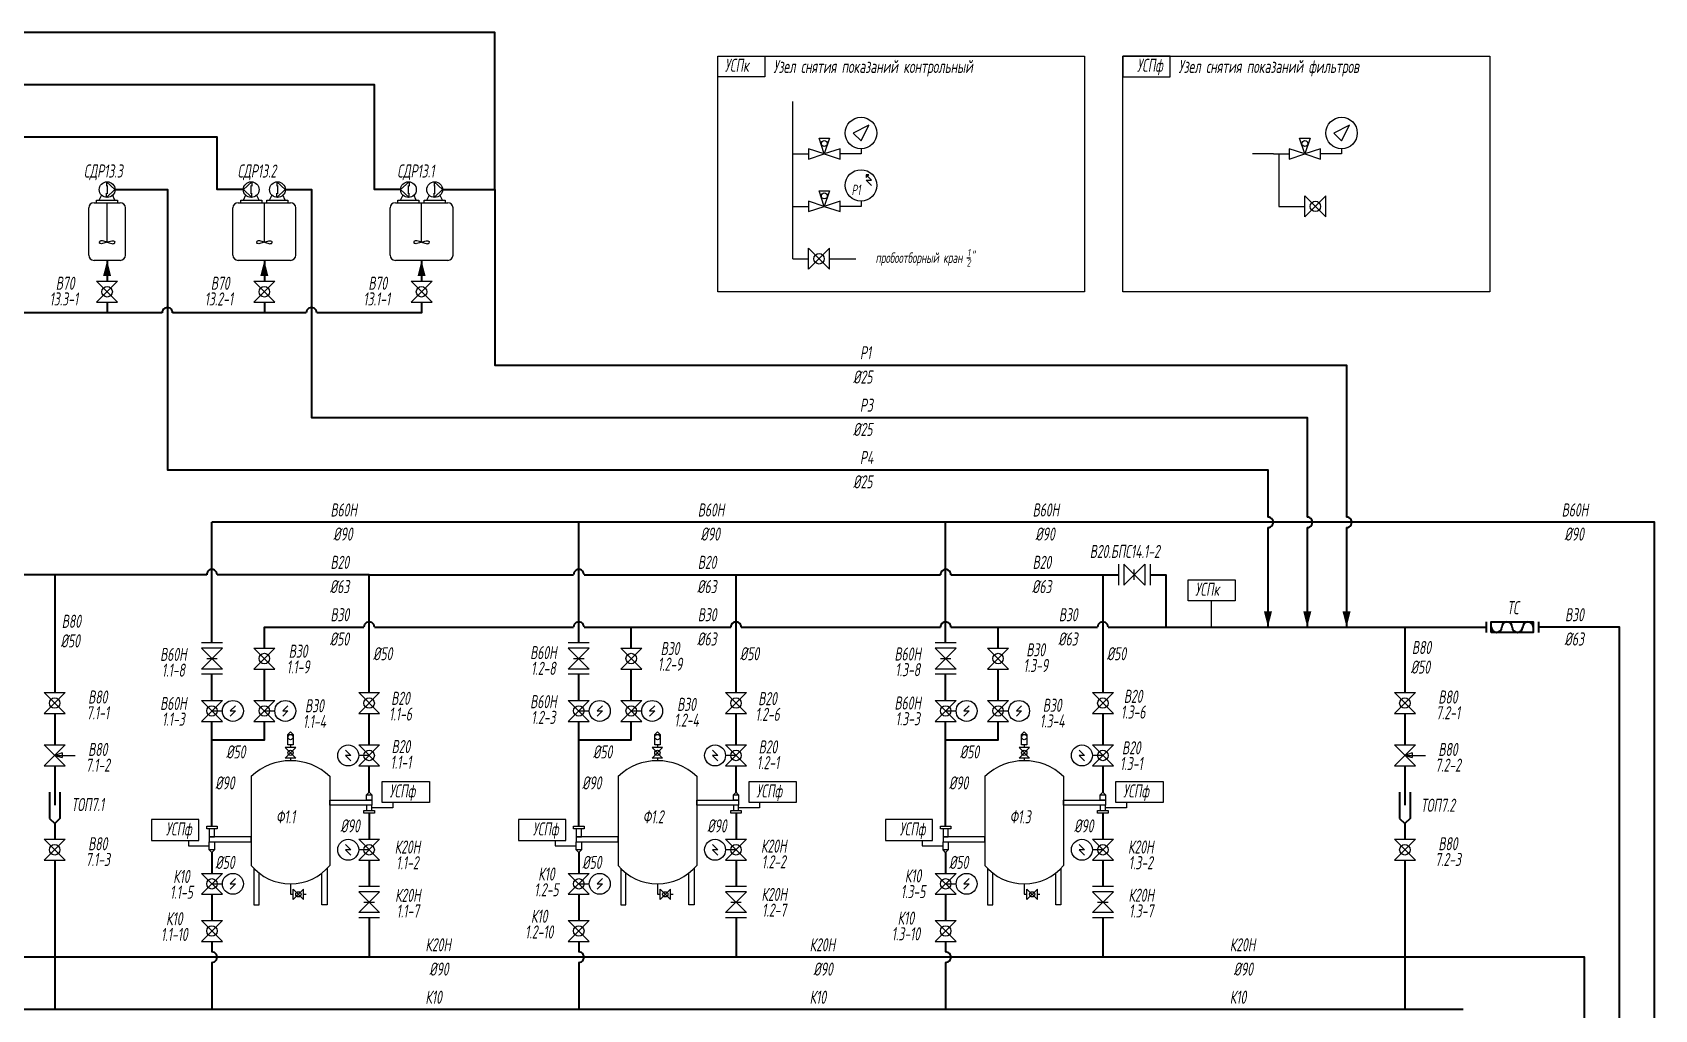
# Model space of a CAD drawing. Header units: millimetres. Extents: x 224478 to 277836, y -897 to 38307.
# Drawn here: x 246884 to 277836, y 19296 to 37946 of the extents above; entities that cross this region are included whole.
import ezdxf

# ---------------------------------------------------------------- set-up
doc = ezdxf.new("R2010")
doc.units = ezdxf.units.MM
doc.layers.add('1', color=7, linetype='Continuous')
doc.layers.add('В80', color=1, linetype='Continuous')
for name, color, linetype, lineweight, true_color in [('В20', 7, 'Continuous', 40, 0x0a7800), ('К10', 7, 'Continuous', 40, 0xffbe00), ('Р3', 7, 'Continuous', 40, 0xd19cc7)]:
    doc.layers.add(name, color=color, linetype=linetype, lineweight=lineweight, true_color=true_color)
for name, color, linetype, lineweight in [('В30', 136, 'Continuous', 40), ('В60Н', 140, 'Continuous', 40), ('В70', 120, 'Continuous', 40), ('К20Н', 33, 'Continuous', 40), ('Р1', 202, 'Continuous', 40), ('Р4', 210, 'Continuous', 40)]:
    doc.layers.add(name, color=color, linetype=linetype, lineweight=lineweight)
doc.layers.add('Надписи', color=7, linetype='Continuous', true_color=0x93278f)
doc.styles.add('Eskd знаки', font='eskd.shx', dxfattribs={"width": 0.8, "oblique": 10})

msp = doc.modelspace()

# ---------------------------------------------------------------- linework, layer by layer
for p, q in [((261394, 35626), (261394, 36626)), ((261994, 35626), (261894, 35926)), ((261894, 35926), (262094, 35926)), ((262094, 35926), (261994, 35626)), ((262844, 36176), (262544, 36026)), ((262544, 36026), (262694, 35876)), ((262694, 35876), (262844, 36176)), ((262694, 35876), (262844, 36176)), ((271164, 35626), (271064, 35926)), ((271064, 35926), (271264, 35926)), ((271264, 35926), (271164, 35626)), ((272014, 36176), (271714, 36026)), ((271714, 36026), (271864, 35876)), ((271864, 35876), (272014, 36176)), ((271864, 35876), (272014, 36176)), ((261394, 35626), (261694, 35626)), ((261394, 33626), (261394, 35626)), ((261694, 35726), (261694, 35526)), ((261994, 35626), (261694, 35726)), ((261694, 35526), (261994, 35626)), ((262294, 35726), (261994, 35626)), ((261994, 35626), (262294, 35526)), ((262294, 35526), (262294, 35726)), ((262694, 35626), (262294, 35626)), ((262694, 35726), (262694, 35626)), ((270564, 35626), (270164, 35626)), ((270564, 35626), (270864, 35626)), ((270664, 35626), (270664, 34626)), ((270864, 35726), (270864, 35526)), ((271164, 35626), (270864, 35726)), ((270864, 35526), (271164, 35626)), ((271464, 35726), (271164, 35626)), ((271164, 35626), (271464, 35526)), ((271464, 35526), (271464, 35726)), ((271864, 35626), (271464, 35626)), ((271864, 35726), (271864, 35626)), ((262894, 35126), (262794, 35226)), ((262894, 35026), (262794, 35126)), ((262794, 35126), (262894, 35126)), ((248059, 34696), (248559, 34696)), ((248109, 34696), (248109, 34746)), ((248109, 34746), (248509, 34746)), ((248159, 34746), (248209, 34846)), ((248309, 33946), (248309, 34696)), ((248459, 34746), (248409, 34846)), ((248509, 34746), (248509, 34696)), ((250809, 34696), (251809, 34696)), ((250859, 34696), (250859, 34746)), ((250859, 34746), (251259, 34746)), ((250909, 34746), (250959, 34846)), ((251209, 34746), (251159, 34846)), ((251259, 34746), (251259, 34696)), ((251309, 33946), (251309, 34696)), ((251359, 34696), (251359, 34746)), ((251359, 34746), (251759, 34746)), ((251409, 34746), (251459, 34846)), ((251709, 34746), (251659, 34846)), ((251759, 34746), (251759, 34696)), ((253809, 34696), (254809, 34696)), ((253859, 34696), (253859, 34746)), ((253859, 34746), (254259, 34746)), ((253909, 34746), (253959, 34846)), ((254209, 34746), (254159, 34846)), ((254259, 34746), (254259, 34696)), ((254309, 33946), (254309, 34696)), ((254359, 34696), (254359, 34746)), ((254359, 34746), (254759, 34746)), ((254409, 34746), (254459, 34846)), ((254709, 34746), (254659, 34846)), ((254759, 34746), (254759, 34696)), ((261694, 34726), (261694, 34526)), ((261994, 34626), (261694, 34726)), ((261994, 34626), (261894, 34926)), ((261894, 34926), (262094, 34926)), ((262094, 34926), (261994, 34626)), ((262294, 34726), (261994, 34626)), ((262294, 34526), (262294, 34726)), ((262694, 34726), (262694, 34626)), ((271164, 34426), (271164, 34826)), ((271564, 34826), (271164, 34426)), ((271564, 34426), (271164, 34826)), ((271564, 34426), (271564, 34826)), ((247959, 33696), (247959, 34596)), ((248659, 33696), (248659, 34596)), ((250709, 33696), (250709, 34596)), ((251909, 33696), (251909, 34596)), ((253709, 33696), (253709, 34596)), ((254909, 33696), (254909, 34596)), ((261394, 34626), (261694, 34626)), ((261694, 34526), (261994, 34626)), ((261994, 34626), (262294, 34526)), ((262694, 34626), (262294, 34626)), ((270664, 34626), (271164, 34626)), ((261694, 33426), (261694, 33826)), ((261694, 33826), (262094, 33426)), ((261694, 33426), (262094, 33826)), ((262094, 33426), (262094, 33826)), ((248559, 33596), (248059, 33596)), ((251809, 33596), (250809, 33596)), ((254809, 33596), (253809, 33596)), ((261394, 33626), (261694, 33626)), ((262094, 33626), (262594, 33626)), ((248109, 33196), (248509, 33196)), ((248509, 33196), (248109, 32796)), ((248109, 33196), (248509, 32796)), ((251109, 33196), (251509, 33196)), ((251509, 33196), (251109, 32796)), ((251109, 33196), (251509, 32796)), ((254109, 33196), (254509, 33196)), ((254509, 33196), (254109, 32796)), ((254109, 33196), (254509, 32796)), ((248109, 32796), (248509, 32796)), ((251109, 32796), (251509, 32796)), ((254109, 32796), (254509, 32796)), ((267609, 27796), (267609, 27396)), ((267709, 27796), (267709, 27396)), ((267709, 27396), (268109, 27796)), ((267709, 27796), (268109, 27396)), ((267909, 27496), (267909, 27696)), ((268109, 27796), (268109, 27396)), ((268209, 27796), (268209, 27396)), ((250509, 26296), (250109, 26296)), ((250509, 26196), (250109, 26196)), ((250109, 26196), (250509, 25796)), ((250509, 26196), (250109, 25796)), ((251109, 26196), (251509, 26196)), ((251509, 26196), (251109, 25796)), ((251109, 26196), (251509, 25796)), ((257509, 26296), (257109, 26296)), ((257509, 26196), (257109, 26196)), ((257109, 26196), (257509, 25796)), ((257509, 26196), (257109, 25796)), ((258109, 26196), (258509, 26196)), ((258509, 26196), (258109, 25796)), ((258109, 26196), (258509, 25796)), ((264509, 26296), (264109, 26296)), ((264509, 26196), (264109, 26196)), ((264109, 26196), (264509, 25796)), ((264509, 26196), (264109, 25796)), ((265109, 26196), (265509, 26196)), ((265509, 26196), (265109, 25796)), ((265109, 26196), (265509, 25796)), ((250509, 25796), (250109, 25796)), ((250509, 25696), (250109, 25696)), ((250209, 25996), (250409, 25996)), ((251109, 25796), (251509, 25796)), ((257509, 25796), (257109, 25796)), ((257509, 25696), (257109, 25696)), ((257209, 25996), (257409, 25996)), ((258109, 25796), (258509, 25796)), ((264509, 25796), (264109, 25796)), ((264509, 25696), (264109, 25696)), ((264209, 25996), (264409, 25996)), ((265109, 25796), (265509, 25796)), ((247109, 25346), (247509, 25346)), ((247509, 25346), (247109, 24946)), ((247109, 25346), (247509, 24946)), ((250109, 25196), (250509, 25196)), ((250509, 25196), (250109, 24796)), ((250109, 25196), (250509, 24796)), ((250759, 25096), (250659, 24996)), ((251109, 25196), (251509, 25196)), ((251509, 25196), (251109, 24796)), ((251109, 25196), (251509, 24796)), ((251759, 25096), (251659, 24996)), ((253109, 25346), (253509, 25346)), ((253509, 25346), (253109, 24946)), ((253109, 25346), (253509, 24946)), ((257109, 25196), (257509, 25196)), ((257509, 25196), (257109, 24796)), ((257109, 25196), (257509, 24796)), ((257759, 25096), (257659, 24996)), ((258109, 25196), (258509, 25196)), ((258509, 25196), (258109, 24796)), ((258109, 25196), (258509, 24796)), ((258759, 25096), (258659, 24996)), ((260109, 25346), (260509, 25346)), ((260509, 25346), (260109, 24946)), ((260109, 25346), (260509, 24946)), ((264109, 25196), (264509, 25196)), ((264509, 25196), (264109, 24796)), ((264109, 25196), (264509, 24796)), ((264759, 25096), (264659, 24996)), ((265109, 25196), (265509, 25196)), ((265509, 25196), (265109, 24796)), ((265109, 25196), (265509, 24796)), ((265759, 25096), (265659, 24996)), ((267109, 25346), (267509, 25346)), ((267509, 25346), (267109, 24946)), ((267109, 25346), (267509, 24946)), ((272872, 25346), (273272, 25346)), ((273272, 25346), (272872, 24946)), ((272872, 25346), (273272, 24946)), ((247109, 24946), (247509, 24946)), ((250109, 24796), (250509, 24796)), ((250309, 24996), (250509, 24996)), ((250659, 24996), (250759, 24996)), ((250759, 24996), (250659, 24896)), ((251109, 24796), (251509, 24796)), ((251309, 24996), (251509, 24996)), ((251659, 24996), (251759, 24996)), ((251759, 24996), (251659, 24896)), ((253109, 24946), (253509, 24946)), ((257109, 24796), (257509, 24796)), ((257309, 24996), (257509, 24996)), ((257659, 24996), (257759, 24996)), ((257759, 24996), (257659, 24896)), ((258109, 24796), (258509, 24796)), ((258309, 24996), (258509, 24996)), ((258659, 24996), (258759, 24996)), ((258759, 24996), (258659, 24896)), ((260109, 24946), (260509, 24946)), ((264109, 24796), (264509, 24796)), ((264309, 24996), (264509, 24996)), ((264659, 24996), (264759, 24996)), ((264759, 24996), (264659, 24896)), ((265109, 24796), (265509, 24796)), ((265309, 24996), (265509, 24996)), ((265659, 24996), (265759, 24996)), ((265759, 24996), (265659, 24896)), ((267109, 24946), (267509, 24946)), ((272872, 24946), (273272, 24946)), ((251759, 24546), (251809, 24596)), ((251809, 24596), (251859, 24546)), ((258759, 24546), (258809, 24596)), ((258809, 24596), (258859, 24546)), ((265759, 24546), (265809, 24596)), ((265809, 24596), (265859, 24546)), ((247109, 24346), (247509, 24346)), ((247509, 24346), (247109, 23946)), ((247109, 24346), (247509, 23946)), ((247449, 24196), (247309, 24146)), ((247309, 24146), (247449, 24106)), ((247309, 24146), (247701, 24146)), ((247449, 24196), (247449, 24106)), ((251909, 24296), (251709, 24296)), ((251709, 24296), (251909, 24096)), ((251909, 24296), (251709, 24096)), ((251809, 24346), (251809, 24296)), ((252859, 24246), (252959, 24146)), ((252959, 24146), (252859, 24146)), ((252859, 24146), (252959, 24046)), ((253109, 24346), (253509, 24346)), ((253509, 24346), (253109, 23946)), ((253109, 24346), (253509, 23946)), ((253309, 24146), (253109, 24146)), ((258909, 24296), (258709, 24296)), ((258709, 24296), (258909, 24096)), ((258909, 24296), (258709, 24096)), ((258809, 24346), (258809, 24296)), ((259859, 24246), (259959, 24146)), ((259959, 24146), (259859, 24146)), ((259859, 24146), (259959, 24046)), ((260109, 24346), (260509, 24346)), ((260509, 24346), (260109, 23946)), ((260109, 24346), (260509, 23946)), ((260309, 24146), (260109, 24146)), ((265909, 24296), (265709, 24296)), ((265709, 24296), (265909, 24096)), ((265909, 24296), (265709, 24096)), ((265809, 24346), (265809, 24296)), ((266859, 24246), (266959, 24146)), ((266959, 24146), (266859, 24146)), ((266859, 24146), (266959, 24046)), ((267109, 24346), (267509, 24346)), ((267509, 24346), (267109, 23946)), ((267109, 24346), (267509, 23946)), ((267309, 24146), (267109, 24146)), ((272872, 24346), (273272, 24346)), ((273272, 24346), (272872, 23946)), ((272872, 24346), (273272, 23946)), ((273212, 24196), (273072, 24146)), ((273072, 24146), (273212, 24106)), ((273072, 24146), (273464, 24146)), ((273212, 24196), (273212, 24106)), ((247109, 23946), (247509, 23946)), ((251909, 24096), (251709, 24096)), ((251809, 24096), (251809, 24046)), ((253109, 23946), (253509, 23946)), ((258909, 24096), (258709, 24096)), ((258809, 24096), (258809, 24046)), ((260109, 23946), (260509, 23946)), ((265909, 24096), (265709, 24096)), ((265809, 24096), (265809, 24046)), ((267109, 23946), (267509, 23946)), ((272872, 23946), (273272, 23946)), ((253309, 23446), (253259, 23396)), ((253359, 23396), (253309, 23446)), ((253759, 23246), (253759, 23146)), ((260309, 23446), (260259, 23396)), ((260359, 23396), (260309, 23446)), ((260759, 23246), (260759, 23146)), ((267309, 23446), (267259, 23396)), ((267359, 23396), (267309, 23446)), ((267759, 23246), (267759, 23146)), ((253759, 23146), (253359, 23146)), ((260759, 23146), (260359, 23146)), ((267759, 23146), (267359, 23146)), ((247109, 22546), (247509, 22546)), ((247509, 22546), (247109, 22146)), ((247109, 22546), (247509, 22146)), ((249859, 22521), (249859, 22421)), ((249859, 22421), (250259, 22421)), ((250309, 22296), (250259, 22346)), ((250359, 22346), (250309, 22296)), ((252859, 22446), (252959, 22346)), ((252959, 22346), (252859, 22346)), ((252859, 22346), (252959, 22246)), ((253109, 22546), (253509, 22546)), ((253509, 22546), (253109, 22146)), ((253109, 22546), (253509, 22146)), ((253309, 22346), (253109, 22346)), ((256859, 22521), (256859, 22421)), ((256859, 22421), (257259, 22421)), ((257309, 22296), (257259, 22346)), ((257359, 22346), (257309, 22296)), ((259859, 22446), (259959, 22346)), ((259959, 22346), (259859, 22346)), ((259859, 22346), (259959, 22246)), ((260109, 22546), (260509, 22546)), ((260509, 22546), (260109, 22146)), ((260109, 22546), (260509, 22146)), ((260309, 22346), (260109, 22346)), ((263859, 22521), (263859, 22421)), ((263859, 22421), (264259, 22421)), ((264309, 22296), (264259, 22346)), ((264359, 22346), (264309, 22296)), ((266859, 22446), (266959, 22346)), ((266959, 22346), (266859, 22346)), ((266859, 22346), (266959, 22246)), ((267109, 22546), (267509, 22546)), ((267509, 22546), (267109, 22146)), ((267109, 22546), (267509, 22146)), ((267309, 22346), (267109, 22346)), ((272872, 22546), (273272, 22546)), ((273272, 22546), (272872, 22146)), ((272872, 22546), (273272, 22146)), ((247109, 22146), (247509, 22146)), ((253109, 22146), (253509, 22146)), ((260109, 22146), (260509, 22146)), ((267109, 22146), (267509, 22146)), ((272872, 22146), (273272, 22146)), ((250109, 21896), (250509, 21896)), ((250509, 21896), (250109, 21496)), ((250109, 21896), (250509, 21496)), ((250309, 21696), (250509, 21696)), ((250759, 21796), (250659, 21696)), ((250659, 21696), (250759, 21696)), ((250759, 21696), (250659, 21596)), ((251809, 21696), (251809, 21496)), ((257109, 21896), (257509, 21896)), ((257509, 21896), (257109, 21496)), ((257109, 21896), (257509, 21496)), ((257309, 21696), (257509, 21696)), ((257759, 21796), (257659, 21696)), ((257659, 21696), (257759, 21696)), ((257759, 21696), (257659, 21596)), ((258809, 21696), (258809, 21496)), ((264109, 21896), (264509, 21896)), ((264509, 21896), (264109, 21496)), ((264109, 21896), (264509, 21496)), ((264309, 21696), (264509, 21696)), ((264759, 21796), (264659, 21696)), ((264659, 21696), (264759, 21696)), ((264759, 21696), (264659, 21596)), ((265809, 21696), (265809, 21496)), ((250109, 21496), (250509, 21496)), ((251809, 21496), (251859, 21496)), ((251859, 21396), (251859, 21596)), ((252059, 21596), (251859, 21396)), ((252059, 21396), (251859, 21596)), ((252059, 21396), (252059, 21596)), ((252059, 21496), (252109, 21496)), ((253509, 21646), (253109, 21646)), ((253509, 21546), (253109, 21546)), ((253109, 21546), (253509, 21146)), ((253509, 21546), (253109, 21146)), ((257109, 21496), (257509, 21496)), ((258809, 21496), (258859, 21496)), ((258859, 21396), (258859, 21596)), ((259059, 21596), (258859, 21396)), ((259059, 21396), (258859, 21596)), ((259059, 21396), (259059, 21596)), ((259059, 21496), (259109, 21496)), ((260509, 21646), (260109, 21646)), ((260509, 21546), (260109, 21546)), ((260109, 21546), (260509, 21146)), ((260509, 21546), (260109, 21146)), ((264109, 21496), (264509, 21496)), ((265809, 21496), (265859, 21496)), ((265859, 21396), (265859, 21596)), ((266059, 21596), (265859, 21396)), ((266059, 21396), (265859, 21596)), ((266059, 21396), (266059, 21596)), ((266059, 21496), (266109, 21496)), ((267509, 21646), (267109, 21646)), ((267509, 21546), (267109, 21546)), ((267109, 21546), (267509, 21146)), ((267509, 21546), (267109, 21146)), ((253509, 21146), (253109, 21146)), ((253209, 21346), (253409, 21346)), ((260509, 21146), (260109, 21146)), ((260209, 21346), (260409, 21346)), ((267509, 21146), (267109, 21146)), ((267209, 21346), (267409, 21346)), ((250109, 20996), (250509, 20996)), ((250509, 20596), (250109, 20996)), ((250109, 20596), (250509, 20996)), ((253509, 21046), (253109, 21046)), ((257109, 20996), (257509, 20996)), ((257509, 20596), (257109, 20996)), ((257109, 20596), (257509, 20996)), ((260509, 21046), (260109, 21046)), ((264109, 20996), (264509, 20996)), ((264509, 20596), (264109, 20996)), ((264109, 20596), (264509, 20996)), ((267509, 21046), (267109, 21046)), ((250109, 20596), (250509, 20596)), ((257109, 20596), (257509, 20596)), ((264109, 20596), (264509, 20596))]:
    msp.add_line(p, q)
at = {"ltscale": 10}
for p, q in [((248459, 34946), (248298, 35096)), ((248298, 35096), (248298, 35015)), ((248309, 35027), (248309, 34865)), ((250909, 34946), (251070, 35096)), ((251059, 34865), (251059, 35027)), ((251070, 35096), (251070, 35015)), ((251709, 34946), (251548, 35096)), ((251548, 35096), (251548, 35015)), ((251559, 35027), (251559, 34865)), ((253909, 34946), (254070, 35096)), ((254059, 34865), (254059, 35027)), ((254070, 35096), (254070, 35015)), ((254709, 34946), (254548, 35096)), ((254548, 35096), (254548, 35015)), ((254559, 35027), (254559, 34865)), ((248459, 34946), (248298, 34797)), ((248298, 34797), (248298, 34878)), ((250909, 34946), (251070, 34797)), ((251070, 34797), (251070, 34877)), ((251709, 34946), (251548, 34797)), ((251548, 34797), (251548, 34878)), ((253909, 34946), (254070, 34797)), ((254070, 34797), (254070, 34877)), ((254709, 34946), (254548, 34797)), ((254548, 34797), (254548, 34878))]:
    msp.add_line(p, q, dxfattribs=at)
for points in [[(259959, 37496), (266959, 37496), (266959, 32996), (259959, 32996)], [(260859, 37096), (259959, 37096), (259959, 37496), (260859, 37496)], [(267690, 37096), (268590, 37096), (268590, 37496), (267690, 37496)], [(267690, 37496), (274690, 37496), (274690, 32996), (267690, 32996)], [(269834, 27096), (268934, 27096), (268934, 27496), (269834, 27496)], [(251759, 24546), (251859, 24546), (251859, 24346), (251759, 24346)], [(258759, 24546), (258859, 24546), (258859, 24346), (258759, 24346)], [(265759, 24546), (265859, 24546), (265859, 24346), (265759, 24346)], [(254459, 23246), (253559, 23246), (253559, 23646), (254459, 23646)], [(261459, 23246), (260559, 23246), (260559, 23646), (261459, 23646)], [(268459, 23246), (267559, 23246), (267559, 23646), (268459, 23646)], [(249159, 22521), (250059, 22521), (250059, 22921), (249159, 22921)], [(256159, 22521), (257059, 22521), (257059, 22921), (256159, 22921)], [(263159, 22521), (264059, 22521), (264059, 22921), (263159, 22921)]]:
    msp.add_lwpolyline(points, close=True)
msp.add_lwpolyline([(269384, 26596), (269384, 27096)])
for centre, radius in [((262694, 36026), 300), ((271864, 36026), 300), ((261994, 35826), 56.9), ((271164, 35826), 56.9), ((262694, 35026), 300), ((248309, 34946), 150), ((251059, 34946), 150), ((251559, 34946), 150), ((254059, 34946), 150), ((254559, 34946), 150), ((261994, 34826), 56.9), ((271364, 34626), 100), ((261894, 33626), 100), ((248309, 32996), 100), ((251309, 32996), 100), ((254309, 32996), 100), ((251309, 25996), 100), ((258309, 25996), 100), ((265309, 25996), 100), ((247309, 25146), 100), ((250309, 24996), 100), ((250709, 24996), 200), ((251309, 24996), 100), ((251709, 24996), 200), ((253309, 25146), 100), ((257309, 24996), 100), ((257709, 24996), 200), ((258309, 24996), 100), ((258709, 24996), 200), ((260309, 25146), 100), ((264309, 24996), 100), ((264709, 24996), 200), ((265309, 24996), 100), ((265709, 24996), 200), ((267309, 25146), 100), ((273072, 25146), 100), ((251809, 24496), 50), ((258809, 24496), 50), ((265809, 24496), 50), ((251809, 24196), 50), ((252909, 24146), 200), ((253309, 24146), 100), ((258809, 24196), 50), ((259909, 24146), 200), ((260309, 24146), 100), ((265809, 24196), 50), ((266909, 24146), 200), ((267309, 24146), 100), ((247309, 22346), 100), ((252909, 22346), 200), ((253309, 22346), 100), ((259909, 22346), 200), ((260309, 22346), 100), ((266909, 22346), 200), ((267309, 22346), 100), ((273072, 22346), 100), ((250309, 21696), 100), ((250709, 21696), 200), ((257309, 21696), 100), ((257709, 21696), 200), ((264309, 21696), 100), ((264709, 21696), 200), ((251959, 21496), 50), ((258959, 21496), 50), ((265959, 21496), 50), ((250309, 20796), 100), ((257309, 20796), 100), ((264309, 20796), 100)]:
    msp.add_circle(centre, radius)
for centre, start, end in [((248059, 34596), 90, 180), ((248559, 34596), 0, 90), ((250809, 34596), 90, 180), ((251809, 34596), 0, 90), ((253809, 34596), 90, 180), ((254809, 34596), 0, 90), ((248059, 33696), 180, 270), ((248559, 33696), 270, 0), ((250809, 33696), 180, 270), ((251809, 33696), 270, 0), ((253809, 33696), 180, 270), ((254809, 33696), 270, 0)]:
    msp.add_arc(centre, 100, start, end)
at = {"ltscale": 50}
for centre, start, end in [((248179, 33941), 144.6538, 215.3462), ((248440, 33941), 324.6538, 35.3462), ((251179, 33941), 144.6538, 215.3462), ((251440, 33941), 324.6538, 35.3462), ((254179, 33941), 144.6538, 215.3462), ((254440, 33941), 324.6538, 35.3462)]:
    msp.add_arc(centre, 19, start, end, dxfattribs=at)
for points in [[(248309, 33946), (248220, 33966), (248165, 33955), (248163, 33952)], [(248309, 33946), (248220, 33916), (248165, 33927), (248163, 33930)], [(248309, 33946), (248398, 33966), (248453, 33955), (248455, 33952)], [(248309, 33946), (248398, 33916), (248453, 33927), (248455, 33930)], [(251309, 33946), (251220, 33966), (251165, 33955), (251163, 33952)], [(251309, 33946), (251220, 33916), (251165, 33927), (251163, 33930)], [(251309, 33946), (251398, 33966), (251453, 33955), (251455, 33952)], [(251309, 33946), (251398, 33916), (251453, 33927), (251455, 33930)], [(254309, 33946), (254220, 33966), (254165, 33955), (254163, 33952)], [(254309, 33946), (254220, 33916), (254165, 33927), (254163, 33930)], [(254309, 33946), (254398, 33966), (254453, 33955), (254455, 33952)], [(254309, 33946), (254398, 33916), (254453, 33927), (254455, 33930)]]:
    msp.add_spline(points, degree=3, dxfattribs=at)
at = {"layer": '1'}
for p, q in [((262794, 35226), (262844, 35226)), ((262844, 35226), (262794, 35226)), ((262794, 35226), (262794, 35176)), ((262794, 35176), (262844, 35226)), ((251059, 23748), (251059, 22046)), ((252559, 23748), (252559, 22046)), ((258059, 23748), (258059, 22046)), ((259559, 23748), (259559, 22046)), ((265059, 23748), (265059, 22046)), ((266559, 23748), (266559, 22046)), ((251109, 21996), (251109, 21296)), ((252509, 21992), (252509, 21296)), ((258109, 21996), (258109, 21296)), ((259509, 21992), (259509, 21296)), ((265109, 21996), (265109, 21296)), ((266509, 21992), (266509, 21296)), ((251209, 21296), (251209, 21896)), ((252409, 21296), (252409, 21896)), ((258209, 21296), (258209, 21896)), ((259409, 21296), (259409, 21896)), ((265209, 21296), (265209, 21896)), ((266409, 21296), (266409, 21896)), ((251109, 21296), (251209, 21296)), ((252509, 21296), (252409, 21296)), ((258109, 21296), (258209, 21296)), ((259509, 21296), (259409, 21296)), ((265109, 21296), (265209, 21296)), ((266509, 21296), (266409, 21296))]:
    msp.add_line(p, q, dxfattribs=at)
for points in [[(253359, 23196), (252559, 23196), (252559, 23296), (253359, 23296)], [(253359, 23296), (253259, 23296), (253259, 23396), (253359, 23396)], [(260359, 23196), (259559, 23196), (259559, 23296), (260359, 23296)], [(260359, 23296), (260259, 23296), (260259, 23396), (260359, 23396)], [(267359, 23196), (266559, 23196), (266559, 23296), (267359, 23296)], [(267359, 23296), (267259, 23296), (267259, 23396), (267359, 23396)], [(253209, 23096), (253409, 23096), (253409, 23046), (253209, 23046)], [(253359, 23196), (253259, 23196), (253259, 23096), (253359, 23096)], [(260209, 23096), (260409, 23096), (260409, 23046), (260209, 23046)], [(260359, 23196), (260259, 23196), (260259, 23096), (260359, 23096)], [(267209, 23096), (267409, 23096), (267409, 23046), (267209, 23046)], [(267359, 23196), (267259, 23196), (267259, 23096), (267359, 23096)], [(250409, 22746), (250209, 22746), (250209, 22796), (250409, 22796)], [(250259, 22596), (250359, 22596), (250359, 22746), (250259, 22746)], [(250259, 22496), (251059, 22496), (251059, 22596), (250259, 22596)], [(257409, 22746), (257209, 22746), (257209, 22796), (257409, 22796)], [(257259, 22596), (257359, 22596), (257359, 22746), (257259, 22746)], [(257259, 22496), (258059, 22496), (258059, 22596), (257259, 22596)], [(264409, 22746), (264209, 22746), (264209, 22796), (264409, 22796)], [(264259, 22596), (264359, 22596), (264359, 22746), (264259, 22746)], [(264259, 22496), (265059, 22496), (265059, 22596), (264259, 22596)], [(250259, 22496), (250359, 22496), (250359, 22346), (250259, 22346)], [(257259, 22496), (257359, 22496), (257359, 22346), (257259, 22346)], [(264259, 22496), (264359, 22496), (264359, 22346), (264259, 22346)]]:
    msp.add_lwpolyline(points, close=True, dxfattribs=at)
for centre, radius, start, end in [((251809, 22954), 1092, 46.6141, 133.3859), ((258809, 22954), 1092, 46.6141, 133.3859), ((265809, 22954), 1092, 46.6141, 133.3859), ((251809, 22675), 979, 219.9662, 320.0338), ((258809, 22675), 979, 219.9662, 320.0338), ((265809, 22675), 979, 219.9662, 320.0338)]:
    msp.add_arc(centre, radius, start, end, dxfattribs=at)
at = {"layer": 'В20'}
msp.add_line((253309, 24346), (253309, 24946), dxfattribs=at)
for points in [[(250209, 27596), (246209, 27596)], [(253309, 27596), (250409, 27596)], [(253309, 25346), (253309, 27596), (257209, 27596)], [(257409, 27596), (264209, 27596)], [(260309, 25346), (260309, 27596)], [(264409, 27596), (267309, 27596), (267309, 25346)], [(267309, 27596), (267609, 27596)], [(268209, 27596), (268509, 27596), (268509, 26596)], [(260309, 24346), (260309, 24946)], [(267309, 24946), (267309, 24346)], [(253309, 23446), (253309, 23946)], [(260309, 23446), (260309, 23946)], [(267309, 23946), (267309, 23446)]]:
    msp.add_lwpolyline(points, dxfattribs=at)
for centre in [(250309, 27596), (257309, 27596), (264309, 27596)]:
    msp.add_arc(centre, 100, 359.7459, 180.2541, dxfattribs=at)
at = {"layer": 'В30'}
for p, q in [((274620, 26696), (274620, 26496)), ((275620, 26696), (275620, 26496))]:
    msp.add_line(p, q, dxfattribs=at)
msp.add_lwpolyline([(274720, 26496), (274720, 26696), (275520, 26696), (275520, 26496)], close=True, dxfattribs=at)
for points in [[(251309, 26196), (251309, 26596), (253209, 26596)], [(253409, 26596), (257209, 26596)], [(257409, 26596), (260209, 26596)], [(258309, 26196), (258309, 26596)], [(260409, 26596), (264209, 26596)], [(264409, 26596), (267209, 26596)], [(265309, 26196), (265309, 26596)], [(267409, 26596), (274620, 26596)], [(277169, 16296), (277169, 26596), (275620, 26596)], [(251309, 25196), (251309, 25796)], [(258309, 25196), (258309, 25796)], [(265309, 25196), (265309, 25796)], [(250309, 24446), (251309, 24446), (251309, 24796)], [(257309, 24446), (258309, 24446), (258309, 24796)], [(264309, 24446), (265309, 24446), (265309, 24796)]]:
    msp.add_lwpolyline(points, dxfattribs=at)
for centre, start, end in [((253309, 26596), 359.7459, 180.2541), ((257309, 26596), 359.7459, 180.2541), ((260309, 26596), 359.7459, 180.2541), ((264309, 26596), 359.7459, 180.2541), ((267309, 26596), 359.7459, 180.2541), ((275020, 26596), 0, 180), ((275420, 26596), 0, 180), ((274820, 26596), 180, 0), ((275220, 26596), 180, 0)]:
    msp.add_arc(centre, 100, start, end, dxfattribs=at)
at = {"layer": 'В60Н'}
for points in [[(250309, 26296), (250309, 28596)], [(277836, 17296), (277836, 28596), (274184, 28596), (250309, 28596)], [(257309, 26296), (257309, 28596)], [(264309, 26296), (264309, 28596)], [(250309, 25196), (250309, 25696)], [(257309, 25196), (257309, 25696)], [(264309, 25196), (264309, 25696)], [(250309, 22796), (250309, 24796)], [(257309, 22796), (257309, 24796)], [(264309, 22796), (264309, 24796)]]:
    msp.add_lwpolyline(points, dxfattribs=at)
at = {"layer": 'В70'}
for points in [[(248309, 33296, 154, 0, 0), (248309, 33596, 0, 0, 0)], [(251309, 33296, 154, 0, 0), (251309, 33596, 0, 0, 0)], [(254309, 33296, 154, 0, 0), (254309, 33596, 0, 0, 0)]]:
    msp.add_lwpolyline(points, format="xyseb", dxfattribs=at)
for points in [[(248309, 33596), (248309, 33196)], [(251309, 33596), (251309, 33196)], [(254309, 33596), (254309, 33196)], [(249359, 32596), (244759, 32596)], [(248309, 32796), (248309, 32596)], [(252109, 32596), (249559, 32596)], [(251309, 32796), (251309, 32596)], [(254309, 32796), (254309, 32596), (252309, 32596)]]:
    msp.add_lwpolyline(points, dxfattribs=at)
for centre in [(249459, 32596), (252209, 32596)]:
    msp.add_arc(centre, 100, 359.7459, 180.2541, dxfattribs=at)
at = {"layer": 'В80', "lineweight": 40}
for p, q in [((247309, 23946), (247309, 23196)), ((273072, 23946), (273072, 23196)), ((247209, 23446), (247209, 22946)), ((247409, 23446), (247409, 22946)), ((272972, 23446), (272972, 22946)), ((273172, 23446), (273172, 22946)), ((247209, 22946), (247309, 22846)), ((247409, 22946), (247309, 22846)), ((272972, 22946), (273072, 22846)), ((273172, 22946), (273072, 22846)), ((247309, 22846), (247309, 22546)), ((273072, 22846), (273072, 22546))]:
    msp.add_line(p, q, dxfattribs=at)
for points in [[(247309, 27596), (247309, 25346)], [(273072, 26596), (273072, 25346)], [(247309, 24946), (247309, 24346)], [(273072, 24946), (273072, 24346)], [(247309, 22146), (247309, 19296)], [(273072, 22146), (273072, 19296)]]:
    msp.add_lwpolyline(points, dxfattribs=at)
at = {"layer": 'К10'}
for points in [[(250309, 22296), (250309, 21896)], [(257309, 22296), (257309, 21896)], [(264309, 22296), (264309, 21896)], [(250309, 21496), (250309, 20996)], [(257309, 21496), (257309, 20996)], [(264309, 21496), (264309, 20996)], [(250309, 20596), (250309, 20396)], [(257309, 20596), (257309, 20396)], [(264309, 20596), (264309, 20396)], [(250309, 20196), (250309, 19296)], [(257309, 20196), (257309, 19296)], [(264309, 20196), (264309, 19296)], [(274184, 19296), (248209, 19296), (246209, 19296), (236857, 19296)]]:
    msp.add_lwpolyline(points, dxfattribs=at)
for centre in [(250309, 20296), (257309, 20296), (264309, 20296)]:
    msp.add_arc(centre, 100, 269.7459, 90.2541, dxfattribs=at)
at = {"layer": 'К20Н'}
msp.add_line((253309, 22146), (253309, 21646), dxfattribs=at)
for points in [[(253309, 23046), (253309, 22546)], [(260309, 23046), (260309, 22546)], [(267309, 23046), (267309, 22546)], [(260309, 22146), (260309, 21646)], [(267309, 22146), (267309, 21646)], [(253309, 21046), (253309, 20296)], [(260309, 21046), (260309, 20296)], [(267309, 21046), (267309, 20296)], [(274184, 7996), (276502, 7996), (276502, 20296), (246209, 20296), (236857, 20296)]]:
    msp.add_lwpolyline(points, dxfattribs=at)
at = {"layer": 'Р1'}
for points in [[(255709, 34946), (255709, 37946), (236507, 37946), (236507, 28596)], [(253909, 34946), (253409, 34946), (253409, 36946), (236757, 36946), (236757, 28696)], [(254709, 34946), (255709, 34946)], [(255709, 34946), (255709, 31596), (271959, 31596), (271959, 28696)], [(271959, 28496), (271959, 26596)]]:
    msp.add_lwpolyline(points, dxfattribs=at)
msp.add_lwpolyline([(271959, 26896, 154, 0, 0), (271959, 26596, 0, 0, 0)], format="xyseb", dxfattribs=at)
msp.add_arc((271959, 28596), 100, 269.7459, 90.2541, dxfattribs=at)
at = {"layer": 'Р3'}
for points in [[(250909, 34946), (250409, 34946), (250409, 35946), (237007, 35946), (237007, 28596)], [(251709, 34946), (252209, 34946), (252209, 30596), (271209, 30596), (271209, 28696)], [(271209, 28496), (271209, 26596)]]:
    msp.add_lwpolyline(points, dxfattribs=at)
msp.add_lwpolyline([(271209, 26896, 154, 0, 0), (271209, 26596, 0, 0, 0)], format="xyseb", dxfattribs=at)
msp.add_arc((271209, 28596), 100, 269.7459, 90.2541, dxfattribs=at)
at = {"layer": 'Р4'}
for points in [[(248459, 34946), (249459, 34946), (249459, 29596), (270459, 29596), (270459, 28696)], [(270459, 28496), (270459, 26596)]]:
    msp.add_lwpolyline(points, dxfattribs=at)
msp.add_lwpolyline([(270459, 26896, 154, 0, 0), (270459, 26596, 0, 0, 0)], format="xyseb", dxfattribs=at)
msp.add_arc((270459, 28596), 100, 269.7459, 90.2541, dxfattribs=at)

# ---------------------------------------------------------------- texts
at = {"ltscale": 15, "char_height": 250, "width": 850, "attachment_point": 1, "style": 'Eskd знаки'}
for s, insert in [('СДР13.3', (247866, 35426)), ('СДР13.2', (250799, 35426)), ('СДР13.1', (253846, 35426)), ('Ф1.1', (251531, 23100)), ('Ф1.2', (258531, 23100)), ('Ф1.3', (265531, 23100))]:
    msp.add_mtext(s, dxfattribs=dict(at, insert=insert))
at = {"layer": '1', "style": 'Eskd знаки'}
for s, width, gutter_width, insert, char_height, attachment_point in [('УСПк', 2263.46, 22.5, (260096, 37444), 250, 1), ('Узел снятия показаний контрольный', 5424.02, 11.2, (261022, 37422), 250, 1), ('УСПф', 2263.46, 22.5, (268452, 37444), 250, 3), ('Узел снятия показаний фильтров', 5424.02, 11.2, (268753, 37422), 250, 1), ('P1', 522.43, 22.5, (262514, 35040), 200, 1), ('УСПк', 2263.46, 22.5, (269072, 27444), 250, 1), ('ТС', 2263.46, 22.5, (275245, 27092), 250, 3), ('УСПф', 2263.46, 22.5, (253697, 23594), 250, 1), ('УСПф', 2263.46, 22.5, (260697, 23594), 250, 1), ('УСПф', 2263.46, 22.5, (267697, 23594), 250, 1), ('УСПф', 2263.46, 22.5, (249922, 22869), 250, 3), ('УСПф', 2263.46, 22.5, (256922, 22869), 250, 3), ('УСПф', 2263.46, 22.5, (263922, 22869), 250, 3)]:
    msp.add_mtext_dynamic_manual_height_columns(s, width=width, gutter_width=gutter_width, heights=[0], dxfattribs=dict(at, insert=insert, char_height=char_height, attachment_point=attachment_point))
at = {"layer": '1', "ltscale": 15, "insert": (262972, 33814), "char_height": 200, "width": 2952.12, "attachment_point": 1, "style": 'Eskd знаки'}
msp.add_mtext('\\A1;пробоотборный кран {\\H0.7x;\\S1/2;}" ', dxfattribs=at)
at = {"layer": 'Надписи', "ltscale": 15, "char_height": 250, "line_spacing_factor": 0.72, "style": 'Eskd знаки'}
for s, insert, width, attachment_point in [('\\pi194.297;В70\\P\\pi75.65758;13.3-1', (247135, 33284), 850, 1), ('\\pi194.297;В70\\P\\pi75.65758;13.2-1', (250094, 33284), 850, 1), ('\\pi194.297;В70\\P\\pi97.87981;13.1-1', (253100, 33284), 850, 1), ('В30^J1.2-9', (259051, 26037), 796.88, 5), ('В60Н^J1.1-8', (249573, 25925), 796.88, 5), ('В30^J1.1-9', (251954, 25986), 796.88, 5), ('В60Н^J1.2-8', (256633, 25959), 796.88, 5), ('В60Н^J1.3-8', (263585, 25933), 796.88, 5), ('В30^J1.3-9', (266028, 26013), 796.88, 5), ('В80^J7.1-1', (248131, 25111), 850, 5), ('В20^J1.3-6', (267887, 25125), 796.88, 5), ('В80^J7.2-1', (273894, 25111), 850, 5), ('В60Н^J1.1-3', (249573, 24989), 796.88, 5), ('В30^J1.1-4', (252265, 24945), 796.88, 5), ('В20^J1.1-6', (253907, 25087), 796.88, 5), ('В60Н^J1.2-3', (256633, 25023), 796.88, 5), ('В30^J1.2-4', (259365, 24971), 796.88, 5), ('В20^J1.2-6', (260911, 25081), 796.88, 5), ('В60Н^J1.3-3', (263585, 24997), 796.88, 5), ('В30^J1.3-4', (266342, 24954), 796.88, 5), ('В80^J7.1-2', (248131, 24111), 850, 5), ('В20^J1.1-1', (253915, 24166), 796.88, 5), ('В20^J1.2-1', (260919, 24159), 796.88, 5), ('В20^J1.3-1', (267852, 24142), 796.88, 5), ('В80^J7.2-2', (273894, 24111), 850, 5), ('ТОП7.1', (247940, 23209), 850, 5), ('ТОП7.2', (273702, 23196), 850, 5), ('В80^J7.1-3', (248131, 22311), 850, 5), ('К20Н^J1.1-2', (254039, 22248), 796.88, 5), ('К20Н^J1.2-2', (261029, 22266), 796.88, 5), ('К20Н^J1.3-2', (268032, 22249), 796.88, 5), ('В80^J7.2-3', (273894, 22311), 850, 5), ('К10^J1.2-5', (256691, 21733), 796.88, 5), ('К10^J1.1-5', (249727, 21686), 796.88, 5), ('К10^J1.3-5', (263687, 21698), 796.88, 5), ('К20Н^J1.1-7', (254047, 21327), 796.88, 5), ('К20Н^J1.2-7', (261037, 21344), 796.88, 5), ('К20Н^J1.3-7', (268040, 21328), 796.88, 5), ('К10^J1.1-10', (249591, 20880), 796.88, 5), ('К10^J1.2-10', (256554, 20927), 796.88, 5), ('К10^J1.3-10', (263550, 20892), 796.88, 5)]:
    msp.add_mtext(s, dxfattribs=dict(at, insert=insert, width=width, attachment_point=attachment_point))
at = {"layer": 'Надписи', "ltscale": 15, "char_height": 250, "width": 850, "attachment_point": 1, "style": 'Eskd знаки'}
for s, insert in [('Р1', (262674, 31957)), ('%%C25', (262545, 31494)), ('Р3', (262674, 30957)), ('%%C25', (262545, 30494)), ('Р4', (262674, 29957)), ('%%C25', (262545, 29494)), ('В60Н', (252571, 28957)), ('В60Н', (259580, 28957)), ('В60Н', (265969, 28957)), ('В60Н', (276064, 28957)), ('%%C90', (252625, 28497)), ('%%C90', (259634, 28497)), ('%%C90', (266022, 28497)), ('%%C90', (276118, 28497)), ('В20.БПС14.1-2', (267059, 28165)), ('В20', (252571, 27957)), ('В20', (259580, 27957)), ('В20', (265969, 27957)), ('%%C63', (252560, 27494)), ('%%C63', (259569, 27494)), ('%%C63', (265958, 27494)), ('В30', (252571, 26957)), ('В30', (259580, 26957)), ('В30', (266469, 26957)), ('В30', (276128, 26957)), ('В80', (247444, 26832)), ('%%C50', (247423, 26458)), ('%%C50', (252560, 26494)), ('%%C63', (259569, 26494)), ('%%C63', (266458, 26494)), ('В80', (273206, 26332)), ('%%C63', (276118, 26494)), ('%%C50', (253385, 26213)), ('%%C50', (260385, 26213)), ('%%C50', (267385, 26213)), ('%%C50', (273185, 25958)), ('%%C50', (250582, 24339)), ('%%C50', (257582, 24339)), ('%%C50', (264582, 24339)), ('%%C90', (250373, 23747)), ('%%C90', (257373, 23747)), ('%%C90', (264373, 23747)), ('%%C90', (252762, 22927)), ('%%C90', (259762, 22927)), ('%%C90', (266762, 22927)), ('%%C50', (250376, 22230)), ('%%C50', (257376, 22230)), ('%%C50', (264376, 22230)), ('К20Н', (254382, 20657)), ('К20Н', (261713, 20657)), ('К20Н', (269730, 20657)), ('%%C90', (254457, 20194)), ('%%C90', (261787, 20194)), ('%%C90', (269805, 20194)), ('К10', (254382, 19657)), ('К10', (261713, 19657)), ('К10', (269730, 19657))]:
    msp.add_mtext(s, dxfattribs=dict(at, insert=insert))

doc.saveas('drawing.dxf')
